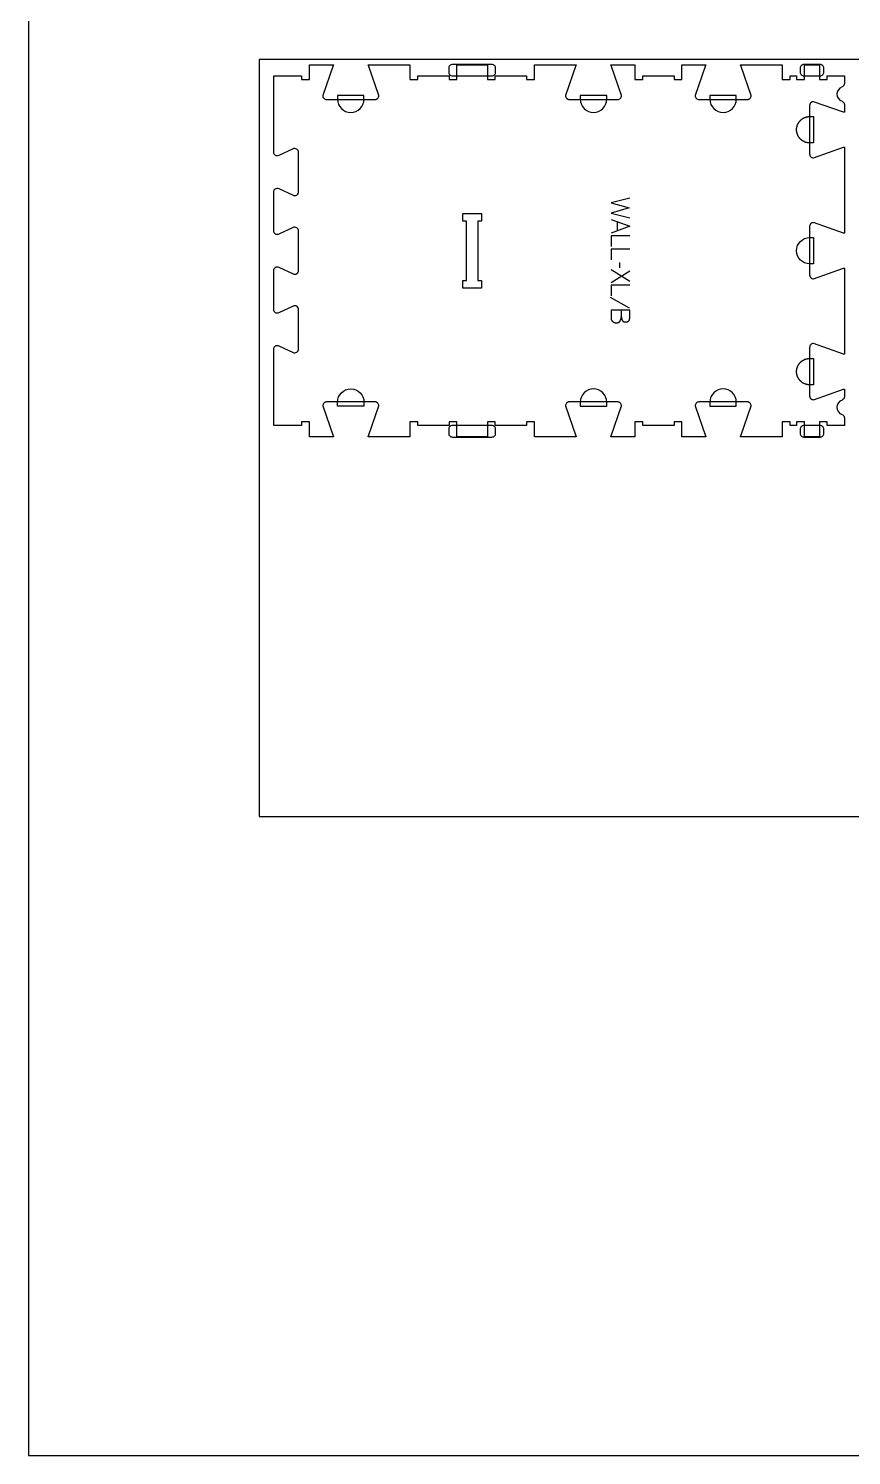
# Model space of a CAD drawing. Extents: x -31012 to -27828, y -10461 to -4867.
# Drawn here: x -31012 to -29686, y -10461 to -8161 of the extents above; entities that cross this region are included whole.
import ezdxf

# ---------------------------------------------------------------- set-up
doc = ezdxf.new("R2010")
doc.units = 0
for name, color, linetype in [('0_SHEET_SPRUCEPLY_2440X122', 1, 'CONTINUOUS'), ('1_ANYTOOL_1MMDEEP_LABELS_S', 2, 'CONTINUOUS'), ('3_ANYTOOL_CUTTHROUGH_INSID', 4, 'CONTINUOUS'), ('4_ANYTOOL_CUTTHROUGH_OUTSI', 5, 'CONTINUOUS'), ('5_ANYTOOL_HALF_MILL_9MM_IN', 3, 'CONTINUOUS'), ('DONOTCUT', 18, 'CONTINUOUS')]:
    doc.layers.add(name, color=color, linetype=linetype)

msp = doc.modelspace()

# ---------------------------------------------------------------- linework, layer by layer
at = {"layer": '0_SHEET_SPRUCEPLY_2440X122'}
msp.add_lwpolyline([(-30640.2, -8211.2), (-30640.2, -9431.2), (-28200.2, -9431.2), (-28200.2, -8211.2)], close=True, dxfattribs=at)
at = {"layer": '1_ANYTOOL_1MMDEEP_LABELS_S'}
for points in [[(-30043.1, -8434.3), (-30073.1, -8442), (-30044, -8450.4), (-30073.1, -8458.9), (-30043.1, -8466.4)], [(-30073.1, -8469), (-30043.1, -8479.9), (-30073.1, -8490.9)], [(-30063.6, -8472.5), (-30063.6, -8487.4)], [(-30043.1, -8495.2), (-30073.1, -8495.2), (-30073.1, -8512.3)], [(-30043.1, -8517), (-30073.1, -8517), (-30073.1, -8534.1)], [(-30043.1, -8569.1), (-30073.1, -8550.2)], [(-30073.1, -8570.4), (-30043.1, -8551.4)], [(-30059.2, -8546.8), (-30059.3, -8538)], [(-30043.1, -8574.6), (-30073.1, -8574.6), (-30073.1, -8591.7)], [(-30043.6, -8611.9), (-30074.4, -8594.7)], [(-30043.1, -8615.3), (-30073.1, -8615.3), (-30073.1, -8625), (-30073.2, -8627.5), (-30073.2, -8627.8), (-30073.2, -8628), (-30073.2, -8628.2), (-30073.2, -8628.4), (-30073.2, -8628.6), (-30073.2, -8628.9), (-30073.1, -8629.1), (-30073.1, -8629.3), (-30073.1, -8629.5), (-30073, -8629.7), (-30073, -8629.9), (-30072.9, -8630.1), (-30072.9, -8630.3), (-30072.8, -8630.4), (-30072.7, -8630.6), (-30072.6, -8630.8), (-30072.5, -8631), (-30072.5, -8631.2), (-30072.4, -8631.3), (-30072.3, -8631.5), (-30072.2, -8631.7), (-30072, -8631.8), (-30071.9, -8632), (-30071.8, -8632.1), (-30071.7, -8632.3), (-30071.5, -8632.5), (-30071.4, -8632.6), (-30071.3, -8632.7), (-30071.1, -8632.9), (-30071, -8633), (-30070.8, -8633.2), (-30070.6, -8633.3), (-30070.5, -8633.4), (-30070.3, -8633.5), (-30070.1, -8633.7), (-30069.9, -8633.8), (-30069.8, -8633.9), (-30069.6, -8634), (-30069.4, -8634.1), (-30069.2, -8634.2), (-30069, -8634.3), (-30068.9, -8634.4), (-30068.7, -8634.5), (-30068.5, -8634.6), (-30068.3, -8634.6), (-30068.1, -8634.7), (-30067.9, -8634.8), (-30067.8, -8634.8), (-30067.6, -8634.9), (-30067.4, -8635), (-30067.2, -8635), (-30067, -8635.1), (-30066.8, -8635.1), (-30066.6, -8635.2), (-30066.4, -8635.2), (-30066.2, -8635.2), (-30066, -8635.3), (-30065.8, -8635.3), (-30065.6, -8635.3), (-30065.4, -8635.3), (-30065.2, -8635.3), (-30065, -8635.4), (-30064.8, -8635.4), (-30064.6, -8635.4), (-30064.3, -8635.4), (-30064.1, -8635.4), (-30063.9, -8635.3), (-30063.6, -8635.3), (-30063.4, -8635.3), (-30063.2, -8635.3), (-30062.9, -8635.2), (-30062.7, -8635.2), (-30062.5, -8635.1), (-30062.3, -8635.1), (-30062.1, -8635), (-30061.9, -8635), (-30061.7, -8634.9), (-30061.5, -8634.8), (-30061.3, -8634.7), (-30061.1, -8634.6), (-30061, -8634.6), (-30060.9, -8634.5), (-30060.8, -8634.5), (-30060.7, -8634.4), (-30060.7, -8634.4), (-30060.6, -8634.3), (-30060.5, -8634.3), (-30060.4, -8634.2), (-30060.3, -8634.2), (-30060.2, -8634.1), (-30060.2, -8634.1), (-30060.1, -8634), (-30060, -8633.9), (-30059.9, -8633.9), (-30059.9, -8633.8), (-30059.8, -8633.7), (-30059.7, -8633.7), (-30059.6, -8633.6), (-30059.6, -8633.5), (-30059.5, -8633.4), (-30059.4, -8633.4), (-30059.4, -8633.3), (-30059.2, -8633.1), (-30059.1, -8633), (-30059, -8632.8), (-30058.9, -8632.6), (-30058.8, -8632.5), (-30058.5, -8632.1), (-30058.3, -8631.7), (-30058.1, -8631.3), (-30058, -8630.9), (-30057.8, -8630.6), (-30057.6, -8630.2), (-30057.5, -8629.8), (-30057.3, -8629.3), (-30057.2, -8628.9), (-30057.1, -8628.5), (-30057, -8628.1), (-30056.9, -8627.6), (-30056.8, -8627.2), (-30056.8, -8626.8), (-30056.7, -8626.3), (-30056.7, -8625.9)], [(-30056.8, -8615.3), (-30056.7, -8625.9), (-30056.6, -8626.3), (-30056.6, -8626.6), (-30056.6, -8627), (-30056.5, -8627.4), (-30056.4, -8627.8), (-30056.4, -8628.2), (-30056.3, -8628.5), (-30056.2, -8628.9), (-30056.1, -8629.2), (-30056, -8629.6), (-30055.8, -8629.9), (-30055.7, -8630.3), (-30055.6, -8630.6), (-30055.4, -8630.9), (-30055.3, -8631.3), (-30055.1, -8631.6), (-30055.1, -8631.7), (-30055, -8631.7), (-30055, -8631.8), (-30054.9, -8631.9), (-30054.9, -8632), (-30054.8, -8632), (-30054.8, -8632.1), (-30054.7, -8632.2), (-30054.7, -8632.2), (-30054.6, -8632.3), (-30054.6, -8632.4), (-30054.5, -8632.4), (-30054.4, -8632.5), (-30054.4, -8632.6), (-30054.3, -8632.6), (-30054.3, -8632.7), (-30054.2, -8632.7), (-30054.1, -8632.8), (-30054.1, -8632.8), (-30054, -8632.9), (-30053.9, -8632.9), (-30053.8, -8633), (-30053.8, -8633.1), (-30053.7, -8633.1), (-30053.6, -8633.2), (-30053.5, -8633.2), (-30053.5, -8633.2), (-30053.4, -8633.3), (-30053.3, -8633.3), (-30053.2, -8633.4), (-30053.1, -8633.4), (-30053.1, -8633.5), (-30053, -8633.5), (-30052.9, -8633.5), (-30052.7, -8633.6), (-30052.5, -8633.7), (-30052.3, -8633.7), (-30052.1, -8633.8), (-30051.9, -8633.8), (-30051.7, -8633.9), (-30051.5, -8633.9), (-30051.3, -8634), (-30051.1, -8634), (-30050.8, -8634), (-30050.6, -8634), (-30050.4, -8634.1), (-30050.1, -8634.1), (-30049.9, -8634.1), (-30049.6, -8634.1), (-30049.2, -8634.1), (-30049, -8634.1), (-30048.8, -8634.1), (-30048.6, -8634), (-30048.4, -8634), (-30048.3, -8634), (-30048.1, -8634), (-30047.9, -8633.9), (-30047.7, -8633.9), (-30047.6, -8633.9), (-30047.4, -8633.8), (-30047.2, -8633.8), (-30047.1, -8633.8), (-30046.9, -8633.7), (-30046.8, -8633.7), (-30046.6, -8633.6), (-30046.5, -8633.6), (-30046.3, -8633.5), (-30046.2, -8633.4), (-30046.1, -8633.4), (-30045.9, -8633.3), (-30045.8, -8633.2), (-30045.7, -8633.1), (-30045.5, -8633.1), (-30045.4, -8633), (-30045.3, -8632.9), (-30045.2, -8632.8), (-30045.1, -8632.7), (-30045, -8632.6), (-30044.9, -8632.5), (-30044.7, -8632.4), (-30044.6, -8632.3), (-30044.6, -8632.2), (-30044.5, -8632.1), (-30044.4, -8632), (-30044.3, -8631.8), (-30044.2, -8631.7), (-30044.1, -8631.6), (-30044, -8631.5), (-30044, -8631.3), (-30043.9, -8631.2), (-30043.8, -8631.1), (-30043.8, -8630.9), (-30043.7, -8630.8), (-30043.6, -8630.6), (-30043.6, -8630.5), (-30043.5, -8630.3), (-30043.5, -8630.2), (-30043.4, -8630), (-30043.4, -8629.8), (-30043.4, -8629.7), (-30043.3, -8629.5), (-30043.3, -8629.3), (-30043.3, -8629.1), (-30043.2, -8629), (-30043.2, -8628.8), (-30043.2, -8628.6), (-30043.2, -8628.4), (-30043.2, -8628.2), (-30043.1, -8627.8), (-30043.1, -8627.4), (-30043.1, -8615.3)]]:
    msp.add_lwpolyline(points, dxfattribs=at)
at = {"layer": '3_ANYTOOL_CUTTHROUGH_INSID', "color": 4}
msp.add_lwpolyline([(-30312.1, -8459), (-30281.8, -8459), (-30281.8, -8471.5), (-30287.8, -8471.5), (-30287.8, -8567), (-30281.8, -8567), (-30281.8, -8579.5), (-30312.3, -8579.5), (-30312.3, -8567), (-30306.3, -8567), (-30306.3, -8471.5), (-30312.3, -8471.5), (-30312.3, -8459)], close=True, dxfattribs=at)
at = {"layer": '4_ANYTOOL_CUTTHROUGH_OUTSI', "color": 5}
msp.add_lwpolyline([(-29701.1, -8760, 0.707107), (-29701.1, -8783.1, -0.317837), (-29697.3, -8788.5), (-29697.3, -8801), (-29724.8, -8801), (-29724.8, -8795), (-29737.3, -8795), (-29737.3, -8819), (-29761.8, -8819), (-29761.8, -8795), (-29774.3, -8795), (-29774.3, -8801), (-29784.8, -8801), (-29784.8, -8795), (-29797.3, -8795), (-29797.3, -8819), (-29864.5, -8819), (-29864.5, -8819, -0.061485), (-29864.3, -8817.6), (-29847.4, -8769.3), (-29847.4, -8769.2), (-29847.4, -8769.2), (-29847.4, -8769.2, 0.198912), (-29849.2, -8764.8), (-29849.3, -8764.7), (-29849.4, -8764.6), (-29849.5, -8764.5), (-29849.6, -8764.4), (-29849.7, -8764.3), (-29849.9, -8764.2), (-29850, -8764.1), (-29850.1, -8764), (-29850.2, -8763.9), (-29850.4, -8763.8), (-29850.5, -8763.8), (-29850.6, -8763.7), (-29850.8, -8763.6), (-29850.9, -8763.6), (-29851.1, -8763.5), (-29851.2, -8763.4), (-29851.4, -8763.4), (-29851.5, -8763.3), (-29851.6, -8763.3), (-29851.8, -8763.2), (-29851.9, -8763.2), (-29852.1, -8763.1), (-29852.2, -8763.1), (-29852.4, -8763.1), (-29852.5, -8763), (-29852.7, -8763), (-29852.8, -8763), (-29853, -8763), (-29853.2, -8763), (-29853.3, -8763), (-29853.5, -8763), (-29853.6, -8763), (-29931.6, -8763, 0.414214), (-29937.9, -8769.2), (-29937.9, -8769.2), (-29937.8, -8769.3), (-29920.9, -8817.6), (-29920.9, -8817.6, -0.061485), (-29920.7, -8819), (-29959.3, -8819), (-29959.3, -8795), (-29971.8, -8795), (-29971.8, -8801), (-30022.3, -8801), (-30022.3, -8795), (-30034.8, -8795), (-30034.8, -8819), (-30073.4, -8819), (-30073.4, -8819, -0.061485), (-30073.2, -8817.6), (-30056.3, -8769.3), (-30056.3, -8769.2), (-30056.3, -8769.2), (-30056.3, -8769.2, 0.414214), (-30062.5, -8763), (-30140.5, -8763), (-30140.7, -8763), (-30140.8, -8763), (-30141, -8763), (-30141.1, -8763), (-30141.3, -8763), (-30141.4, -8763), (-30141.6, -8763), (-30141.7, -8763.1), (-30141.9, -8763.1), (-30142, -8763.1), (-30142.2, -8763.2), (-30142.3, -8763.2), (-30142.5, -8763.3), (-30142.6, -8763.3), (-30142.8, -8763.4), (-30142.9, -8763.4), (-30143, -8763.5), (-30143.2, -8763.6), (-30143.3, -8763.6), (-30143.5, -8763.7), (-30143.6, -8763.8), (-30143.7, -8763.8), (-30143.9, -8763.9), (-30144, -8764), (-30144.1, -8764.1), (-30144.2, -8764.2), (-30144.4, -8764.3), (-30144.5, -8764.4), (-30144.6, -8764.5), (-30144.7, -8764.6), (-30144.8, -8764.7), (-30144.9, -8764.8, 0.198912), (-30146.8, -8769.2), (-30146.8, -8769.2), (-30146.7, -8769.3), (-30129.8, -8817.6), (-30129.8, -8817.6, -0.061485), (-30129.6, -8819), (-30147.1, -8819), (-30196.8, -8819), (-30196.8, -8795), (-30209.3, -8795), (-30209.3, -8801), (-30259.8, -8801), (-30259.8, -8795), (-30272.3, -8795), (-30272.3, -8819), (-30321.8, -8819), (-30321.8, -8795), (-30334.3, -8795), (-30334.3, -8801), (-30384.8, -8801), (-30384.8, -8795), (-30397.3, -8795), (-30397.3, -8819), (-30464.5, -8819), (-30464.5, -8819, -0.061485), (-30464.3, -8817.6), (-30447.4, -8769.3), (-30447.4, -8769.2), (-30447.4, -8769.2), (-30447.4, -8769.2, 0.198912), (-30449.2, -8764.8), (-30449.3, -8764.7), (-30449.4, -8764.6), (-30449.5, -8764.5), (-30449.6, -8764.4), (-30449.7, -8764.3), (-30449.9, -8764.2), (-30450, -8764.1), (-30450.1, -8764), (-30450.2, -8763.9), (-30450.4, -8763.8), (-30450.5, -8763.8), (-30450.6, -8763.7), (-30450.8, -8763.6), (-30450.9, -8763.6), (-30451.1, -8763.5), (-30451.2, -8763.4), (-30451.4, -8763.4), (-30451.5, -8763.3), (-30451.6, -8763.3), (-30451.8, -8763.2), (-30451.9, -8763.2), (-30452.1, -8763.1), (-30452.2, -8763.1), (-30452.4, -8763.1), (-30452.5, -8763), (-30452.7, -8763), (-30452.8, -8763), (-30453, -8763), (-30453.2, -8763), (-30453.3, -8763), (-30453.5, -8763), (-30453.6, -8763), (-30531.6, -8763, 0.414214), (-30537.9, -8769.2), (-30537.9, -8769.2), (-30537.8, -8769.3), (-30520.9, -8817.6), (-30520.9, -8817.6, -0.061485), (-30520.7, -8819), (-30559.3, -8819), (-30559.3, -8795), (-30571.8, -8795), (-30571.8, -8801), (-30616.8, -8801), (-30616.8, -8677.6), (-30616.8, -8677.6, -0.551268), (-30608.6, -8672.4), (-30585.7, -8683.2, 0.551268), (-30576.8, -8677.6), (-30576.8, -8614.2, 0.257375), (-30579.7, -8608.9, 0.257375), (-30585.7, -8608.6), (-30608.6, -8619.4, -0.551268), (-30616.8, -8614.3), (-30616.8, -8550.9, -0.551268), (-30608.6, -8545.7), (-30585.7, -8556.5, 0.551268), (-30576.8, -8550.9), (-30576.8, -8487.5, 0.551268), (-30585.7, -8481.9), (-30608.6, -8492.7, -0.551268), (-30616.8, -8487.6), (-30616.8, -8424.2, -0.551268), (-30608.6, -8419), (-30585.7, -8429.8, 0.551268), (-30576.8, -8424.2), (-30576.8, -8360.8, 0.551268), (-30585.7, -8355.2), (-30608.6, -8366, -0.551268), (-30616.8, -8360.9), (-30616.8, -8237.5), (-30571.8, -8237.5), (-30571.8, -8243.5), (-30559.3, -8243.5), (-30559.3, -8219.5), (-30520.7, -8219.5), (-30520.7, -8219.5, -0.061485), (-30520.9, -8220.8), (-30537.8, -8269.1), (-30537.9, -8269.2), (-30537.9, -8269.2), (-30537.9, -8269.2, 0.414214), (-30531.6, -8275.5), (-30453.6, -8275.5), (-30453.5, -8275.5), (-30453.3, -8275.4), (-30453.2, -8275.4), (-30453, -8275.4), (-30452.8, -8275.4), (-30452.7, -8275.4), (-30452.5, -8275.4), (-30452.4, -8275.3), (-30452.2, -8275.3), (-30452.1, -8275.3), (-30451.9, -8275.2), (-30451.8, -8275.2), (-30451.6, -8275.1), (-30451.5, -8275.1), (-30451.4, -8275), (-30451.2, -8275), (-30451.1, -8274.9), (-30450.9, -8274.9), (-30450.8, -8274.8), (-30450.6, -8274.7), (-30450.5, -8274.6), (-30450.4, -8274.6), (-30450.2, -8274.5), (-30450.1, -8274.4), (-30450, -8274.3), (-30449.9, -8274.2), (-30449.7, -8274.1), (-30449.6, -8274), (-30449.5, -8273.9), (-30449.4, -8273.8), (-30449.3, -8273.7), (-30449.2, -8273.6, 0.198912), (-30447.4, -8269.2), (-30447.4, -8269.2), (-30447.4, -8269.1), (-30464.3, -8220.8), (-30464.3, -8220.8, -0.061485), (-30464.5, -8219.5), (-30397.3, -8219.5), (-30397.3, -8243.5), (-30384.8, -8243.5), (-30384.8, -8237.5), (-30334.3, -8237.5), (-30334.3, -8243.5), (-30321.8, -8243.5), (-30321.8, -8219.5), (-30272.3, -8219.5), (-30272.3, -8243.5), (-30259.8, -8243.5), (-30259.8, -8237.5), (-30209.3, -8237.5), (-30209.3, -8243.5), (-30196.8, -8243.5), (-30196.8, -8219.5), (-30129.6, -8219.5), (-30129.6, -8219.5, -0.061485), (-30129.8, -8220.8), (-30146.7, -8269.1), (-30146.8, -8269.2), (-30146.8, -8269.2), (-30146.8, -8269.2, 0.198912), (-30144.9, -8273.6), (-30144.8, -8273.7), (-30144.7, -8273.8), (-30144.6, -8273.9), (-30144.5, -8274), (-30144.4, -8274.1), (-30144.2, -8274.2), (-30144.1, -8274.3), (-30144, -8274.4), (-30143.9, -8274.5), (-30143.7, -8274.6), (-30143.6, -8274.6), (-30143.5, -8274.7), (-30143.3, -8274.8), (-30143.2, -8274.9), (-30143, -8274.9), (-30142.9, -8275), (-30142.8, -8275), (-30142.6, -8275.1), (-30142.5, -8275.1), (-30142.3, -8275.2), (-30142.2, -8275.2), (-30142, -8275.3), (-30141.9, -8275.3), (-30141.7, -8275.3), (-30141.6, -8275.4), (-30141.4, -8275.4), (-30141.3, -8275.4), (-30141.1, -8275.4), (-30141, -8275.4), (-30140.8, -8275.4), (-30140.7, -8275.5), (-30140.5, -8275.5), (-30062.5, -8275.5, 0.414214), (-30056.3, -8269.2), (-30056.3, -8269.2), (-30056.3, -8269.1), (-30073.2, -8220.8), (-30073.2, -8220.8, -0.061485), (-30073.4, -8219.5), (-30034.8, -8219.5), (-30034.8, -8243.5), (-30022.3, -8243.5), (-30022.3, -8237.5), (-29971.8, -8237.5), (-29971.8, -8243.5), (-29959.3, -8243.5), (-29959.3, -8219.5), (-29920.7, -8219.5), (-29920.7, -8219.5, -0.061485), (-29920.9, -8220.8), (-29937.8, -8269.1), (-29937.9, -8269.2), (-29937.9, -8269.2), (-29937.9, -8269.2, 0.414214), (-29931.6, -8275.5), (-29853.6, -8275.5), (-29853.5, -8275.5), (-29853.3, -8275.4), (-29853.2, -8275.4), (-29853, -8275.4), (-29852.8, -8275.4), (-29852.7, -8275.4), (-29852.5, -8275.4), (-29852.4, -8275.3), (-29852.2, -8275.3), (-29852.1, -8275.3), (-29851.9, -8275.2), (-29851.8, -8275.2), (-29851.6, -8275.1), (-29851.5, -8275.1), (-29851.4, -8275), (-29851.2, -8275), (-29851.1, -8274.9), (-29850.9, -8274.9), (-29850.8, -8274.8), (-29850.6, -8274.7), (-29850.5, -8274.6), (-29850.4, -8274.6), (-29850.2, -8274.5), (-29850.1, -8274.4), (-29850, -8274.3), (-29849.9, -8274.2), (-29849.7, -8274.1), (-29849.6, -8274), (-29849.5, -8273.9), (-29849.4, -8273.8), (-29849.3, -8273.7), (-29849.2, -8273.6, 0.198912), (-29847.4, -8269.2), (-29847.4, -8269.2), (-29847.4, -8269.1), (-29864.3, -8220.8), (-29864.3, -8220.8, -0.061485), (-29864.5, -8219.5), (-29797.3, -8219.5), (-29797.3, -8243.5), (-29784.8, -8243.5), (-29784.8, -8237.5), (-29774.3, -8237.5), (-29774.3, -8243.5), (-29761.8, -8243.5), (-29761.8, -8219.5), (-29737.3, -8219.5), (-29737.3, -8243.5), (-29724.8, -8243.5), (-29724.8, -8237.5), (-29697.3, -8237.5), (-29697.3, -8249.9), (-29697.3, -8249.9, -0.317837), (-29701.1, -8255.3, 0.707107), (-29701.1, -8278.4, -0.317837), (-29697.3, -8283.8), (-29697.3, -8296.2, -0.061485), (-29698.7, -8296), (-29747, -8279.1), (-29747, -8279.1), (-29747.1, -8279.1), (-29747.1, -8279.1, 0.198912), (-29751.5, -8280.9), (-29751.6, -8281), (-29751.7, -8281.1), (-29751.8, -8281.2), (-29751.9, -8281.3), (-29752, -8281.4), (-29752.1, -8281.6), (-29752.2, -8281.7), (-29752.2, -8281.8), (-29752.3, -8281.9), (-29752.4, -8282.1), (-29752.5, -8282.2), (-29752.6, -8282.4), (-29752.6, -8282.5), (-29752.7, -8282.6), (-29752.8, -8282.8), (-29752.8, -8282.9), (-29752.9, -8283.1), (-29752.9, -8283.2), (-29753, -8283.3), (-29753, -8283.5), (-29753.1, -8283.6), (-29753.1, -8283.8), (-29753.2, -8283.9), (-29753.2, -8284.1), (-29753.2, -8284.2), (-29753.2, -8284.4), (-29753.3, -8284.5), (-29753.3, -8284.7), (-29753.3, -8284.9), (-29753.3, -8285), (-29753.3, -8285.2), (-29753.3, -8285.3), (-29753.3, -8363.3, 0.414214), (-29747.1, -8369.6), (-29747, -8369.6), (-29747, -8369.5), (-29698.7, -8352.6), (-29698.7, -8352.6, -0.061485), (-29697.3, -8352.4), (-29697.3, -8491.1, -0.061485), (-29698.7, -8490.9), (-29747, -8474), (-29747, -8474), (-29747.1, -8474), (-29747.1, -8474, 0.198912), (-29751.5, -8475.8), (-29751.6, -8475.9), (-29751.7, -8476), (-29751.8, -8476.1), (-29751.9, -8476.2), (-29752, -8476.3), (-29752.1, -8476.5), (-29752.2, -8476.6), (-29752.2, -8476.7), (-29752.3, -8476.8), (-29752.4, -8477), (-29752.5, -8477.1), (-29752.6, -8477.3), (-29752.6, -8477.4), (-29752.7, -8477.5), (-29752.8, -8477.7), (-29752.8, -8477.8), (-29752.9, -8478), (-29752.9, -8478.1), (-29753, -8478.2), (-29753, -8478.4), (-29753.1, -8478.5), (-29753.1, -8478.7), (-29753.2, -8478.8), (-29753.2, -8479), (-29753.2, -8479.1), (-29753.2, -8479.3), (-29753.3, -8479.4), (-29753.3, -8479.6), (-29753.3, -8479.8), (-29753.3, -8479.9), (-29753.3, -8480.1), (-29753.3, -8480.2), (-29753.3, -8558.2), (-29753.3, -8558.4), (-29753.3, -8558.5), (-29753.3, -8558.7), (-29753.3, -8558.8), (-29753.3, -8559), (-29753.2, -8559.1), (-29753.2, -8559.3), (-29753.2, -8559.4), (-29753.2, -8559.6), (-29753.1, -8559.7), (-29753.1, -8559.9), (-29753, -8560), (-29753, -8560.2), (-29752.9, -8560.3), (-29752.9, -8560.5), (-29752.8, -8560.6), (-29752.8, -8560.7), (-29752.7, -8560.9), (-29752.6, -8561), (-29752.6, -8561.2), (-29752.5, -8561.3), (-29752.4, -8561.4), (-29752.3, -8561.6), (-29752.2, -8561.7), (-29752.2, -8561.8), (-29752.1, -8561.9), (-29752, -8562.1), (-29751.9, -8562.2), (-29751.8, -8562.3), (-29751.7, -8562.4), (-29751.6, -8562.5), (-29751.5, -8562.6, 0.198912), (-29747.1, -8564.5), (-29747, -8564.5), (-29747, -8564.4), (-29698.7, -8547.5), (-29698.7, -8547.5, -0.061485), (-29697.3, -8547.3), (-29697.3, -8686, -0.061485), (-29698.7, -8685.8), (-29747, -8668.9), (-29747, -8668.9), (-29747.1, -8668.9), (-29747.1, -8668.9, 0.414214), (-29753.3, -8675.1), (-29753.3, -8753.1), (-29753.3, -8753.3), (-29753.3, -8753.4), (-29753.3, -8753.6), (-29753.3, -8753.7), (-29753.3, -8753.9), (-29753.2, -8754), (-29753.2, -8754.2), (-29753.2, -8754.3), (-29753.2, -8754.5), (-29753.1, -8754.6), (-29753.1, -8754.8), (-29753, -8754.9), (-29753, -8755.1), (-29752.9, -8755.2), (-29752.9, -8755.4), (-29752.8, -8755.5), (-29752.8, -8755.6), (-29752.7, -8755.8), (-29752.6, -8755.9), (-29752.6, -8756.1), (-29752.5, -8756.2), (-29752.4, -8756.3), (-29752.3, -8756.5), (-29752.2, -8756.6), (-29752.2, -8756.7), (-29752.1, -8756.8), (-29752, -8757), (-29751.9, -8757.1), (-29751.8, -8757.2), (-29751.7, -8757.3), (-29751.6, -8757.4), (-29751.5, -8757.5, 0.198912), (-29747.1, -8759.4), (-29747, -8759.4), (-29747, -8759.3), (-29698.7, -8742.4), (-29698.7, -8742.4, -0.061485), (-29697.3, -8742.2), (-29697.3, -8754.6, -0.317837)], format="xyb", close=True, dxfattribs=at)
at = {"layer": '5_ANYTOOL_HALF_MILL_9MM_IN', "color": 3}
for points in [[(-30328.9, -8219, 0.414214), (-30334.9, -8225), (-30334.9, -8231.5, 0.414214), (-30328.9, -8237.5), (-30265.2, -8237.5, 0.414214), (-30259.2, -8231.5), (-30259.2, -8225, 0.414214), (-30265.2, -8219)], [(-29762.7, -8219, 0.414214), (-29768.7, -8225), (-29768.7, -8231.5, 0.414214), (-29762.7, -8237.5), (-29736.4, -8237.5, 0.414214), (-29730.4, -8231.5), (-29730.4, -8225, 0.414214), (-29736.4, -8219)], [(-30513.9, -8275.2, 1), (-30471.4, -8275.2), (-30471.4, -8275), (-30471.4, -8269), (-30513.9, -8269), (-30513.9, -8275), (-30513.9, -8275.2)], [(-30122.8, -8275.2, 1), (-30080.3, -8275.2), (-30080.3, -8275), (-30080.3, -8269), (-30122.8, -8269), (-30122.8, -8275), (-30122.8, -8275.2)], [(-29913.9, -8275.2, 1), (-29871.4, -8275.2), (-29871.4, -8275), (-29871.4, -8269), (-29913.9, -8269), (-29913.9, -8275), (-29913.9, -8275.2)], [(-29753.1, -8540.5, -1), (-29753.1, -8498), (-29752.8, -8498), (-29746.8, -8498), (-29746.8, -8540.5), (-29752.8, -8540.5), (-29753.1, -8540.5)], [(-30513.9, -8763.2, -1), (-30471.4, -8763.2), (-30471.4, -8763.5), (-30471.4, -8769.5), (-30513.9, -8769.5), (-30513.9, -8763.5), (-30513.9, -8763.2)], [(-30080.3, -8763.2, 1), (-30122.8, -8763.2), (-30122.8, -8763.5), (-30122.8, -8769.5), (-30080.3, -8769.5), (-30080.3, -8763.5), (-30080.3, -8763.2)], [(-29871.4, -8763.2, 1), (-29913.9, -8763.2), (-29913.9, -8763.5), (-29913.9, -8769.5), (-29871.4, -8769.5), (-29871.4, -8763.5), (-29871.4, -8763.2)], [(-30328.9, -8801, 0.414214), (-30334.9, -8807), (-30334.9, -8813.5, 0.414214), (-30328.9, -8819.5), (-30265.2, -8819.5, 0.414214), (-30259.2, -8813.5), (-30259.2, -8807, 0.414214), (-30265.2, -8801)], [(-29762.7, -8801, 0.414214), (-29768.7, -8807), (-29768.7, -8813.5, 0.414214), (-29762.7, -8819.5), (-29736.4, -8819.5, 0.414214), (-29730.4, -8813.5), (-29730.4, -8807, 0.414214), (-29736.4, -8801)]]:
    msp.add_lwpolyline(points, format="xyb", close=True, dxfattribs=at)
for points in [[(-29753.1, -8345.6), (-29753.5, -8345.5), (-29754, -8345.5), (-29754.5, -8345.5), (-29755, -8345.5), (-29755.4, -8345.4), (-29755.9, -8345.4), (-29756.4, -8345.3), (-29756.9, -8345.2), (-29757.4, -8345.1), (-29757.9, -8345), (-29758.4, -8344.9), (-29758.9, -8344.7), (-29759.4, -8344.6), (-29759.9, -8344.4), (-29760.4, -8344.2), (-29760.9, -8344.1), (-29761.4, -8343.9), (-29761.9, -8343.6), (-29762.3, -8343.4), (-29762.8, -8343.2), (-29763.3, -8342.9), (-29763.8, -8342.7), (-29764.2, -8342.4), (-29764.7, -8342.1), (-29765.1, -8341.8), (-29765.6, -8341.5), (-29766, -8341.1), (-29766.4, -8340.8), (-29766.9, -8340.4), (-29767.3, -8340.1), (-29767.7, -8339.7), (-29768.1, -8339.3), (-29768.5, -8338.9), (-29768.8, -8338.5), (-29769.2, -8338.1), (-29769.6, -8337.7), (-29769.9, -8337.3), (-29770.2, -8336.8), (-29770.5, -8336.4), (-29770.8, -8335.9), (-29771.1, -8335.5), (-29771.4, -8335), (-29771.7, -8334.5), (-29771.9, -8334.1), (-29772.2, -8333.6), (-29772.4, -8333.1), (-29772.6, -8332.6), (-29772.8, -8332.1), (-29773, -8331.6), (-29773.2, -8331.1), (-29773.3, -8330.6), (-29773.5, -8330.2), (-29773.6, -8329.7), (-29773.7, -8329.2), (-29773.9, -8328.7), (-29773.9, -8328.2), (-29774, -8327.7), (-29774.1, -8327.2), (-29774.2, -8326.7), (-29774.2, -8326.2), (-29774.3, -8325.7), (-29774.3, -8325.3), (-29774.3, -8324.8), (-29774.3, -8324.3), (-29774.3, -8323.8), (-29774.3, -8323.4), (-29774.3, -8322.9), (-29774.2, -8322.4), (-29774.2, -8321.9), (-29774.1, -8321.4), (-29774, -8320.9), (-29773.9, -8320.4), (-29773.9, -8319.9), (-29773.7, -8319.4), (-29773.6, -8319), (-29773.5, -8318.5), (-29773.3, -8318), (-29773.2, -8317.5), (-29773, -8317), (-29772.8, -8316.5), (-29772.6, -8316), (-29772.4, -8315.5), (-29772.2, -8315), (-29771.9, -8314.5), (-29771.7, -8314.1), (-29771.4, -8313.6), (-29771.1, -8313.1), (-29770.8, -8312.7), (-29770.5, -8312.2), (-29770.2, -8311.8), (-29769.9, -8311.3), (-29769.6, -8310.9), (-29769.2, -8310.5), (-29768.8, -8310.1), (-29768.5, -8309.7), (-29768.1, -8309.3), (-29767.7, -8308.9), (-29767.3, -8308.5), (-29766.9, -8308.2), (-29766.4, -8307.8), (-29766, -8307.5), (-29765.6, -8307.1), (-29765.1, -8306.8), (-29764.7, -8306.5), (-29764.2, -8306.2), (-29763.8, -8305.9), (-29763.3, -8305.7), (-29762.8, -8305.4), (-29762.3, -8305.2), (-29761.9, -8305), (-29761.4, -8304.7), (-29760.9, -8304.5), (-29760.4, -8304.4), (-29759.9, -8304.2), (-29759.4, -8304), (-29758.9, -8303.9), (-29758.4, -8303.7), (-29757.9, -8303.6), (-29757.4, -8303.5), (-29756.9, -8303.4), (-29756.4, -8303.3), (-29755.9, -8303.2), (-29755.4, -8303.2), (-29755, -8303.1), (-29754.5, -8303.1), (-29754, -8303.1), (-29753.5, -8303.1), (-29753.1, -8303.1), (-29752.8, -8303.1), (-29746.8, -8303.1), (-29746.8, -8345.6), (-29752.8, -8345.6), (-29753.1, -8345.6)], [(-29753.1, -8735.4), (-29753.5, -8735.3), (-29754, -8735.3), (-29754.5, -8735.3), (-29755, -8735.3), (-29755.4, -8735.2), (-29755.9, -8735.2), (-29756.4, -8735.1), (-29756.9, -8735), (-29757.4, -8734.9), (-29757.9, -8734.8), (-29758.4, -8734.7), (-29758.9, -8734.5), (-29759.4, -8734.4), (-29759.9, -8734.2), (-29760.4, -8734), (-29760.9, -8733.9), (-29761.4, -8733.7), (-29761.9, -8733.4), (-29762.3, -8733.2), (-29762.8, -8733), (-29763.3, -8732.7), (-29763.8, -8732.5), (-29764.2, -8732.2), (-29764.7, -8731.9), (-29765.1, -8731.6), (-29765.6, -8731.3), (-29766, -8730.9), (-29766.4, -8730.6), (-29766.9, -8730.2), (-29767.3, -8729.9), (-29767.7, -8729.5), (-29768.1, -8729.1), (-29768.5, -8728.7), (-29768.8, -8728.3), (-29769.2, -8727.9), (-29769.6, -8727.5), (-29769.9, -8727.1), (-29770.2, -8726.6), (-29770.5, -8726.2), (-29770.8, -8725.7), (-29771.1, -8725.3), (-29771.4, -8724.8), (-29771.7, -8724.3), (-29771.9, -8723.9), (-29772.2, -8723.4), (-29772.4, -8722.9), (-29772.6, -8722.4), (-29772.8, -8721.9), (-29773, -8721.4), (-29773.2, -8720.9), (-29773.3, -8720.4), (-29773.5, -8720), (-29773.6, -8719.5), (-29773.7, -8719), (-29773.9, -8718.5), (-29773.9, -8718), (-29774, -8717.5), (-29774.1, -8717), (-29774.2, -8716.5), (-29774.2, -8716), (-29774.3, -8715.5), (-29774.3, -8715.1), (-29774.3, -8714.6), (-29774.3, -8714.1), (-29774.3, -8713.6), (-29774.3, -8713.2), (-29774.3, -8712.7), (-29774.2, -8712.2), (-29774.2, -8711.7), (-29774.1, -8711.2), (-29774, -8710.7), (-29773.9, -8710.2), (-29773.9, -8709.7), (-29773.7, -8709.2), (-29773.6, -8708.8), (-29773.5, -8708.3), (-29773.3, -8707.8), (-29773.2, -8707.3), (-29773, -8706.8), (-29772.8, -8706.3), (-29772.6, -8705.8), (-29772.4, -8705.3), (-29772.2, -8704.8), (-29771.9, -8704.3), (-29771.7, -8703.9), (-29771.4, -8703.4), (-29771.1, -8702.9), (-29770.8, -8702.5), (-29770.5, -8702), (-29770.2, -8701.6), (-29769.9, -8701.1), (-29769.6, -8700.7), (-29769.2, -8700.3), (-29768.8, -8699.9), (-29768.5, -8699.5), (-29768.1, -8699.1), (-29767.7, -8698.7), (-29767.3, -8698.3), (-29766.9, -8698), (-29766.4, -8697.6), (-29766, -8697.3), (-29765.6, -8696.9), (-29765.1, -8696.6), (-29764.7, -8696.3), (-29764.2, -8696), (-29763.8, -8695.7), (-29763.3, -8695.5), (-29762.8, -8695.2), (-29762.3, -8695), (-29761.9, -8694.8), (-29761.4, -8694.5), (-29760.9, -8694.3), (-29760.4, -8694.2), (-29759.9, -8694), (-29759.4, -8693.8), (-29758.9, -8693.7), (-29758.4, -8693.5), (-29757.9, -8693.4), (-29757.4, -8693.3), (-29756.9, -8693.2), (-29756.4, -8693.1), (-29755.9, -8693), (-29755.4, -8693), (-29755, -8692.9), (-29754.5, -8692.9), (-29754, -8692.9), (-29753.5, -8692.9), (-29753.1, -8692.9), (-29752.8, -8692.9), (-29746.8, -8692.9), (-29746.8, -8735.4), (-29752.8, -8735.4), (-29753.1, -8735.4)]]:
    msp.add_lwpolyline(points, close=True, dxfattribs=at)
at = {"layer": 'DONOTCUT'}
msp.add_lwpolyline([(-31011.9, -10460.6), (-27828.5, -10460.6), (-27828.5, -4867.2), (-31011.9, -4867.2)], close=True, dxfattribs=at)

doc.saveas('drawing.dxf')
